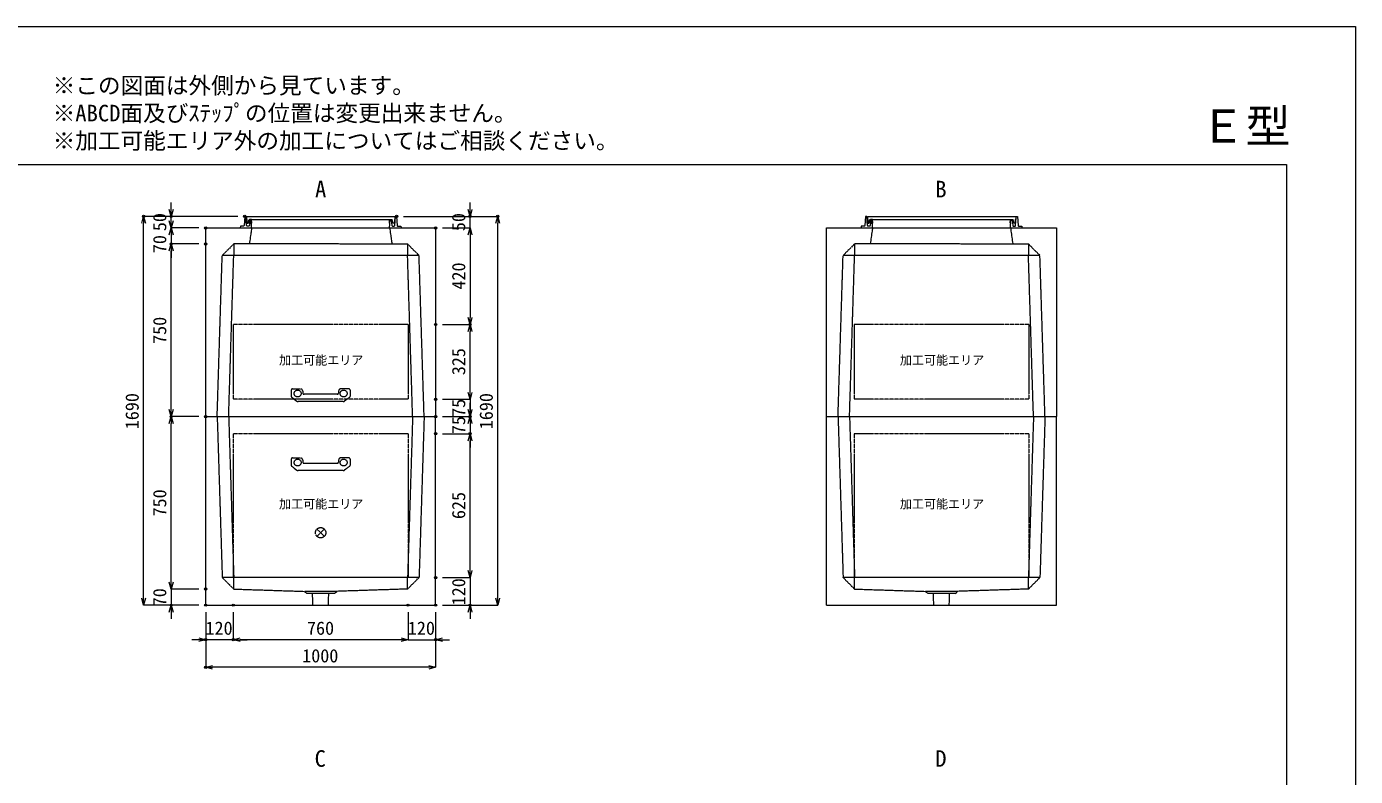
# Model space of a CAD drawing. Units: millimetres, scale not verified. Extents: x -4455 to 4455, y -3150 to 3150.
# Drawn here: x -1324 to 4455, y -109 to 3150 of the extents above; entities that cross this region are included whole.
import ezdxf
from ezdxf.enums import TextEntityAlignment as Align

# ---------------------------------------------------------------- set-up
doc = ezdxf.new("R2010")
doc.units = ezdxf.units.MM
doc.header["$LTSCALE"] = 20
doc.header["$PDMODE"] = 32
doc.header["$PDSIZE"] = 10
doc.linetypes.add('LONG_DASHED1', pattern=[7, 6, -1])
doc.linetypes.add('LONG_DOUBLE_CHAIN', pattern=[21.8, 18, -1, 0.6, -0.6, 0.6, -1])
for name, color, linetype, lineweight in [('0-0_D-TTL', 7, 'Continuous', 9), ('0-1_Defpoints', 7, 'Continuous', 9), ('0-3_D-TTL-TXT', 7, 'Continuous', 9), ('0-4_D-STR-TXT', 7, 'Continuous', 9), ('0-5_D-STR-DIM', 3, 'Continuous', 9), ('0-6_0', 7, 'Continuous', 9), ('0-7_D-STR', 7, 'LONG_DASHED1', 9), ('0-9_D-STR-STR3', 2, 'LONG_DASHED1', 9), ('0-A_D-STR-STR5', 1, 'LONG_DOUBLE_CHAIN', 9), ('0-B_D-STR-STR4', 134, 'Continuous', 9)]:
    doc.layers.add(name, color=color, linetype=linetype, lineweight=lineweight)
doc.styles.add('ＭＳ ゴシック', font='')
doc.styles.get('ＭＳ ゴシック').set_extended_font_data('MS Gothic')

# ---------------------------------------------------------------- blocks, each defined once
blk = doc.blocks.new('A$C4DE05FD1')
at = {"layer": '0-0_D-TTL', "color": 134}
for p, q in [((4000, 76000), (114800, 76000)), ((114800, 76000), (114800, 4000))]:
    blk.add_line(p, q, dxfattribs=at)
at = {"layer": '0-1_Defpoints', "color": 134}
for p, q in [((0, 84000), (118800, 84000)), ((118800, 84000), (118800, 0))]:
    blk.add_line(p, q, dxfattribs=at)
at = {"layer": '0-3_D-TTL-TXT', "style": 'ＭＳ ゴシック'}
for s, p in [('※この図面は外側から見ています。', (43260.9, 79815.7)), ('※ABCD面及びｽﾃｯﾌﾟの位置は変更出来ません。', (43260.9, 78215.7)), ('※加工可能エリア外の加工についてはご相談ください。', (43260.9, 76615.7))]:
    blk.add_text(s, height=962.2, dxfattribs=at).set_placement(p, align=Align.BOTTOM_LEFT)
blk = doc.blocks.new('_Open30')
at = {"layer": '0-6_0'}
blk.add_line((0, 0), (-20, 0), dxfattribs=at)
blk.add_lwpolyline([(-20, 5.36), (0, 0), (-20, -5.36)], dxfattribs=at)
blk = doc.blocks.new('A$C31CA379A')
at = {"layer": '0-4_D-STR-TXT', "style": 'ＭＳ ゴシック'}
for s, p in [('A', (-325.9, -2190.5)), ('B', (35638.6, -2190.5)), ('C', (-351.4, -35190.5)), ('D', (35638.6, -35190.5))]:
    blk.add_text(s, height=962.2, dxfattribs=at).set_placement(p, align=Align.BOTTOM_LEFT)
blk = doc.blocks.new('A$C04C363F0')
at = {"layer": '0-7_D-STR'}
for p, q in [((-6000, 16400), (-6200, 15000)), ((6000, 16400), (6200, 15000)), ((-9000, 0), (-8560, 14000)), ((8560, 14000), (-8560, 14000)), ((-8000, 0), (-7560, 14000)), ((-7559.9, 15000), (-7560, 14000)), ((7559.9, 15000), (7560, 14000)), ((7560, 15000), (8560, 14000)), ((8000, 0), (7560, 14000)), ((9000, 0), (8560, 14000))]:
    blk.add_line(p, q, dxfattribs=at)
at = {"layer": '0-7_D-STR', "linetype": 'Continuous'}
for p in [(10000, 16400), (-10000, 0)]:
    blk.add_line(p, (10000, 0), dxfattribs=at)
blk.add_lwpolyline([(-10000, 0), (-10000, 16400), (10000, 16400)], dxfattribs=at)
at = {"layer": '0-7_D-STR'}
blk.add_lwpolyline([(7562.2, 14997.8), (-7560, 15000), (-8560, 14000)], dxfattribs=at)
at = {"layer": '0-A_D-STR-STR5'}
for p, q in [((-7600, 8000), (-7600, 1500)), ((7600, 8000), (-7600, 8000))]:
    blk.add_line(p, q, dxfattribs=at)
blk.add_lwpolyline([(7600, 8000), (7600, 1500), (-7600, 1500)], dxfattribs=at)
blk = doc.blocks.new('A$C27844A11')
at = {"layer": '0-9_D-STR-STR3'}
for p, q in [((-2560, 1000), (-2560, 453.5)), ((-2515.5, 370.3), (-2060.4, 33.6)), ((-2460, 1100), (-1758.4, 1100)), ((1949.4, 0), (-1949.4, 0)), ((-1559.2, 917.4), (-1542, 721.3)), ((1442.4, 630), (-1442.4, 630)), ((1559.2, 917.4), (1542, 721.3)), ((2460, 1100), (1758.4, 1100)), ((2515.5, 370.3), (2060.4, 33.6)), ((2560, 1000), (2560, 453.5))]:
    blk.add_line(p, q, dxfattribs=at)
for centre in [(-2000, 700), (2000, 700)]:
    blk.add_circle(centre, 300, dxfattribs=at)
for centre, radius, start, end in [((-2460, 1000), 100, 90, 180), ((-2460, 453.5), 100, 180, 236.30993), ((-1949.4, 200), 200, 236.30993, 270), ((-1758.4, 900), 200, 5, 90), ((-1442.4, 730), 100, 185, 270), ((1442.4, 730), 100, 270, 355), ((1758.4, 900), 200, 90, 175), ((1949.4, 200), 200, 270, 303.69007), ((2460, 1000), 100, 0, 90), ((2460, 453.5), 100, 303.69007, 0)]:
    blk.add_arc(centre, radius, start, end, dxfattribs=at)
blk = doc.blocks.new('A$C576C08F7')
at = {"layer": '0-7_D-STR', "linetype": 'Continuous'}
for p, q in [((-10000, 0), (10000, 0)), ((-10000, -16400), (-10000, 0)), ((10000, -16400), (10000, 0)), ((-10000, -16400), (10000, -16400))]:
    blk.add_line(p, q, dxfattribs=at)
at = {"layer": '0-7_D-STR'}
for p, q in [((-9000, 0), (-8560, -14000)), ((-8000, 0), (-7560, -14000)), ((8000, 0), (7560, -14000)), ((9000, 0), (8560, -14000)), ((-7560, -15000), (-8560, -14000)), ((8560, -14000), (-8560, -14000)), ((-7560, -15000), (-7560, -14000)), ((-7560, -15000), (-1400, -15200)), ((7560, -15000), (1400, -15200)), ((7560, -15000), (8560, -14000)), ((7560, -15000), (7560, -14000)), ((-1200, -15380), (-1400, -15200)), ((1400, -15200), (-1400, -15200)), ((1200, -15380), (-1200, -15380)), ((-672.4, -16400), (-705, -15380)), ((672.4, -16400), (705, -15380)), ((1200, -15380), (1400, -15200))]:
    blk.add_line(p, q, dxfattribs=at)
at = {"layer": '0-A_D-STR-STR5'}
for p, q in [((7600, -1500), (7600, -14000)), ((7600, -14000), (-7600, -14000))]:
    blk.add_line(p, q, dxfattribs=at)
blk.add_lwpolyline([(7600, -1500), (-7600, -1500), (-7600, -14000)], dxfattribs=at)
blk = doc.blocks.new('A$C284D0AE2')
at = {"layer": '0-B_D-STR-STR4'}
for p, q in [((-6980, 160), (-7000, 0)), ((-7000, 0), (7000, 0)), ((-6695.5, 160), (-6980, 160)), ((-6600, 1000), (-6655.6, 197.2)), ((-6500, 1000), (-6600, 1000)), ((-6442.7, 197.2), (-6500, 1000)), ((-6450, 1000), (-6450, 740)), ((-6450, 740), (-6438.3, 740)), ((-6418.4, 721.8), (-6390, 400)), ((-6235.7, 160), (-6402.8, 160)), ((-6390, 400), (-6290, 400)), ((-6290, 400), (-6230, 740)), ((-6230, 740), (6230, 740)), ((-6180, 740), (-6212.4, 401.3)), ((-6212.4, 401.3), (-6172.2, 401.3)), ((-6140, 680), (-6195.9, 195.4)), ((-6000, 740), (-6180, 740)), ((-6040, 680), (-6140, 680)), ((-6000, 0), (-6040, 680)), ((-6023.6, 401.3), (-5983.5, 401.3)), ((-5983.5, 401.3), (-6000, 740)), ((6000, 740), (6180, 740)), ((6212.4, 401.3), (6172.2, 401.3)), ((6180, 740), (6212.4, 401.3)), ((6235.7, 160), (6402.8, 160)), ((6695.5, 160), (6980, 160)), ((6980, 160), (7000, 0))]:
    blk.add_line(p, q, dxfattribs=at)
for points in [[(-6450, 1000), (6450, 1000), (6450, 740), (6438.3, 740)], [(6023.6, 401.3), (5983.5, 401.3), (6000, 740)], [(6000, 0), (6040, 680), (6140, 680), (6195.9, 195.4)], [(6418.4, 721.8), (6390, 400), (6290, 400), (6230, 740)], [(6442.7, 197.2), (6500, 1000), (6600, 1000), (6655.6, 197.2)]]:
    blk.add_lwpolyline(points, dxfattribs=at)
for centre, radius, start, end in [((-6695.5, 200), 40, 270, 356.0372), ((-6402.8, 200), 40, 184.08562, 270), ((-6438.3, 720), 20, 5.04245, 90), ((-6235.7, 200), 40, 270, 353.41806), ((6235.7, 200), 40, 186.58194, 270), ((6402.8, 200), 40, 270, 355.91438), ((6438.3, 720), 20, 90, 174.95755), ((6695.5, 200), 40, 183.9628, 270)]:
    blk.add_arc(centre, radius, start, end, dxfattribs=at)
blk = doc.blocks.new('A$C1C640AAB')
at = {"layer": '0-A_D-STR-STR5'}
for p, q in [((-318.2, -318.2), (318.2, 318.2)), ((-318.2, 318.2), (318.2, -318.2))]:
    blk.add_line(p, q, dxfattribs=at)
blk.add_circle((0, 0), 450, dxfattribs=at)
blk = doc.blocks.new('A$C74ed2c19')
at = {"layer": '0-7_D-STR'}
blk.add_blockref('A$C576C08F7', (0, 0), dxfattribs=at)
at = {"layer": '0-A_D-STR-STR5'}
blk.add_blockref('A$C1C640AAB', (0, -10100), dxfattribs=at)

msp = doc.modelspace()

# ---------------------------------------------------------------- linework, layer by layer
at = {"layer": '0-1_Defpoints'}
for p in [(-815, 2325), (-695, 2325), (-375, 2325), (285, 2325), (605, 2325), (725, 2325), (-545, 2275), (455, 2275), (-695, 2205), (-545, 2205), (455, 1855), (605, 1855), (455, 1530), (455, 1530), (-695, 1455), (-545, 1455), (455, 1455), (455, 1455), (605, 1455), (455, 1380), (455, 1380), (605, 1380), (605, 1380), (455, 755), (-545, 705), (-695, 635), (-545, 635), (-545, 635), (-545, 635), (-425, 635), (335, 635), (455, 635), (455, 635), (455, 635), (605, 635), (-545, 485), (-425, 485), (455, 485), (-545, 365)]:
    msp.add_point(p, dxfattribs=at)
at = {"layer": '0-5_D-STR-DIM'}
for p, q in [((-695, 2355), (-695, 2385)), ((605, 2355), (605, 2385)), ((-405, 2325), (-815, 2325)), ((-695, 2305), (-695, 2335)), ((-405, 2325), (-695, 2325)), ((-695, 2275), (-695, 2325)), ((315, 2325), (605, 2325)), ((315, 2325), (725, 2325)), ((605, 2275), (605, 2325)), ((-815, 665), (-815, 2295)), ((-575, 2275), (-695, 2275)), ((-695, 2275), (-695, 2205)), ((-575, 2275), (-695, 2275)), ((485, 2275), (605, 2275)), ((485, 2275), (605, 2275)), ((725, 665), (725, 2295)), ((-695, 2245), (-695, 2215)), ((-575, 2205), (-695, 2205)), ((-575, 2205), (-695, 2205)), ((605, 2245), (605, 1885)), ((605, 2245), (605, 2215)), ((-695, 2175), (-695, 2145)), ((-695, 1485), (-695, 2175)), ((485, 1855), (605, 1855)), ((485, 1855), (605, 1855)), ((605, 1560), (605, 1825)), ((605, 1560), (605, 1590)), ((485, 1530), (605, 1530)), ((485, 1530), (605, 1530)), ((605, 1530), (605, 1455)), ((605, 1485), (605, 1515)), ((-575, 1455), (-695, 1455)), ((-575, 1455), (-695, 1455)), ((485, 1455), (605, 1455)), ((485, 1455), (605, 1455)), ((605, 1455), (605, 1380)), ((-695, 735), (-695, 1425)), ((605, 1425), (605, 1395)), ((485, 1380), (605, 1380)), ((485, 1380), (605, 1380)), ((605, 785), (605, 1350)), ((605, 1350), (605, 1320)), ((605, 785), (605, 815)), ((-695, 735), (-695, 765)), ((485, 755), (605, 755)), ((485, 755), (605, 755)), ((605, 755), (605, 635)), ((-575, 705), (-695, 705)), ((-575, 705), (-695, 705)), ((-695, 705), (-695, 635)), ((-575, 635), (-815, 635)), ((-575, 635), (-695, 635)), ((-695, 605), (-695, 575)), ((-545, 605), (-545, 365)), ((-545, 605), (-545, 485)), ((-425, 605), (-425, 485)), ((-425, 605), (-425, 485)), ((335, 605), (335, 485)), ((335, 605), (335, 485)), ((455, 605), (455, 485)), ((455, 605), (455, 365)), ((485, 635), (605, 635)), ((485, 635), (725, 635)), ((605, 605), (605, 575)), ((-575, 485), (-605, 485)), ((-425, 485), (-545, 485)), ((305, 485), (-395, 485)), ((-395, 485), (-365, 485)), ((305, 485), (275, 485)), ((335, 485), (455, 485)), ((485, 485), (515, 485)), ((425, 365), (-515, 365))]:
    msp.add_line(p, q, dxfattribs=at)

# ---------------------------------------------------------------- block references
at = {"layer": '0-0_D-TTL', "xscale": 0.075, "yscale": 0.075}
msp.add_blockref('A$C4DE05FD1', (-4455, -3150), dxfattribs=at)
at = {"layer": '0-4_D-STR-TXT', "xscale": 0.075, "yscale": 0.075}
msp.add_blockref('A$C31CA379A', (-45, 2550), dxfattribs=at)
at = {"layer": '0-5_D-STR-DIM', "xscale": 1.5, "yscale": 1.5}
for p, rotation in [((-815, 2325), 90), ((-695, 2325), 270), ((605, 2325), 270), ((725, 2325), 90), ((-695, 2275), 270), ((-695, 2275), 90), ((605, 2275), 90), ((605, 2275), 90), ((-695, 2205), 90), ((-695, 2205), 90), ((605, 1855), 270), ((605, 1855), 90), ((605, 1530), 270), ((605, 1530), 270), ((-695, 1455), 270), ((-695, 1455), 90), ((605, 1455), 270), ((605, 1455), 90), ((605, 1380), 90), ((605, 1380), 90), ((605, 755), 270), ((605, 755), 270), ((-695, 705), 270), ((-695, 705), 270), ((-815, 635), 270), ((725, 635), 270), ((-695, 635), 90), ((605, 635), 90), ((-425, 485), 180), ((-425, 485), 180), ((455, 485), 180), ((-545, 365), 180)]:
    msp.add_blockref('_Open30', p, dxfattribs=dict(at, rotation=rotation))
for p in [(-545, 485), (335, 485), (335, 485), (455, 365)]:
    msp.add_blockref('_Open30', p, dxfattribs=at)
at = {"layer": '0-7_D-STR', "xscale": 0.05, "yscale": 0.05}
for name, p in [('A$C04C363F0', (-45, 1455)), ('A$C04C363F0', (2655, 1455)), ('A$C74ed2c19', (-45, 1455)), ('A$C576C08F7', (2655, 1455))]:
    msp.add_blockref(name, p, dxfattribs=at)
at = {"layer": '0-9_D-STR-STR3', "xscale": 0.05, "yscale": 0.05}
for p in [(-45, 1520), (-45, 1220)]:
    msp.add_blockref('A$C27844A11', p, dxfattribs=at)
at = {"layer": '0-B_D-STR-STR4', "xscale": 0.05, "yscale": 0.05}
for p in [(-45, 2275), (2655, 2275)]:
    msp.add_blockref('A$C284D0AE2', p, dxfattribs=at)

# ---------------------------------------------------------------- texts
at = {"layer": '0-3_D-TTL-TXT', "style": 'ＭＳ ゴシック'}
msp.add_text('Ｅ型', height=144.3, dxfattribs=at).set_placement((3779.61, 2601.82), align=Align.BOTTOM_LEFT)
at = {"layer": '0-5_D-STR-DIM', "style": 'ＭＳ ゴシック'}
for s, p in [('50', (-698.9, 2260.85)), ('50', (601.1, 2260.85)), ('70', (-698.9, 2165.1)), ('420', (601.1, 2006.8)), ('750', (-698.9, 1770.6)), ('325', (601.1, 1634.63)), ('1690', (-818.9, 1399.72)), ('75', (601.1, 1453.38)), ('1690', (721.1, 1399.72)), ('75', (601.1, 1378.38)), ('750', (-698.9, 1020.6)), ('625', (601.1, 1009.18)), ('70', (-698.9, 630.1)), ('120', (601.1, 634.22))]:
    msp.add_text(s, height=57.77, rotation=90, dxfattribs=at).set_placement(p, align=Align.BOTTOM_LEFT)
for s, p in [('120', (-545.78, 488.9)), ('760', (-104.4, 488.9)), ('120', (334.22, 488.9)), ('1000', (-125.28, 368.9))]:
    msp.add_text(s, height=57.77, dxfattribs=at).set_placement(p, align=Align.BOTTOM_LEFT)
at = {"layer": '0-A_D-STR-STR5', "style": 'ＭＳ ゴシック'}
for p in [(-226.06, 1668.86), (2473.94, 1668.86), (-226.06, 1043.86), (2473.94, 1043.86)]:
    msp.add_text('加工可能エリア', height=38.42, dxfattribs=at).set_placement(p, align=Align.BOTTOM_LEFT)

doc.saveas('drawing.dxf')
